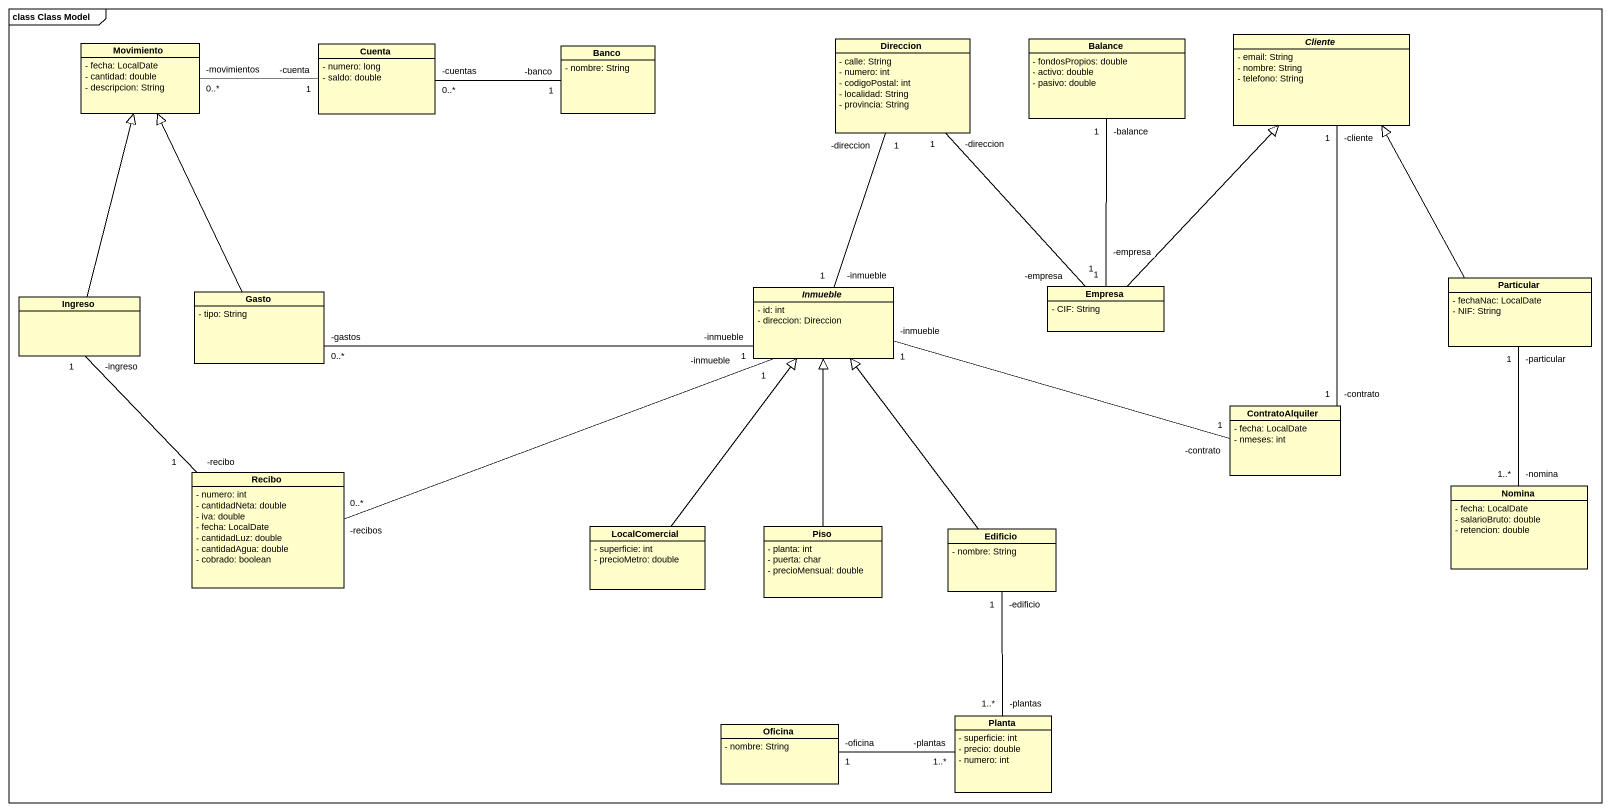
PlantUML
@startuml
mainframe class Class Model
hide circle
hide empty members
skinparam classAttributeIconSize 0
class Movimiento {
  - fecha: LocalDate
  - cantidad: double
  - descripcion: String
}
class Cuenta {
  - numero: long
  - saldo: double
}
class Banco {
  - nombre: String
}
class Direccion {
  - calle: String
  - numero: int
  - codigoPostal: int
  - localidad: String
  - provincia: String
}
class Balance {
  - fondosPropios: double
  - activo: double
  - pasivo: double
}
abstract class Cliente {
  - email: String
  - nombre: String
  - telefono: String
}
class Particular {
  - fechaNac: LocalDate
  - NIF: String
}
class Ingreso
class Gasto {
  - tipo: String
}
abstract class Inmueble {
  - id: int
  - direccion: Direccion
}
class Empresa {
  - CIF: String
}
class ContratoAlquiler {
  - fecha: LocalDate
  - nmeses: int
}
class Recibo {
  - numero: int
  - cantidadNeta: double
  - iva: double
  - fecha: LocalDate
  - cantidadLuz: double
  - cantidadAgua: double
  - cobrado: boolean
}
class Nomina {
  - fecha: LocalDate
  - salarioBruto: double
  - retencion: double
}
class LocalComercial {
  - superficie: int
  - precioMetro: double
}
class Piso {
  - planta: int
  - puerta: char
  - precioMensual: double
}
class Edificio {
  - nombre: String
}
class Oficina {
  - nombre: String
}
class Planta {
  - superficie: int
  - precio: double
  - numero: int
}
Movimiento "-movimientos\n0..*" -right- "-cuenta\n1" Cuenta
Cuenta "-cuentas\n0..*" -right- "-banco\n1" Banco
Particular -up-|> Cliente
Ingreso -up-|> Movimiento
Ingreso "-ingreso\n1" -- "-recibo\n1" Recibo
Gasto -up-|> Movimiento
Gasto "-gastos\n0..*" -right- "-inmueble\n1" Inmueble
Inmueble "-inmueble\n1" -up- "-direccion\n1" Direccion
Empresa "-empresa\n1" -up- "-direccion\n1" Direccion
Empresa "-empresa\n1" -up- "-balance\n1" Balance
Empresa -up-|> Cliente
ContratoAlquiler "-contrato\n1" -up- "-cliente\n1" Cliente
ContratoAlquiler "-contrato\n1" -left- "-inmueble\n1" Inmueble
Recibo "-recibos\n0..*" -right- "-inmueble\n1" Inmueble
Nomina "-nomina\n1..*" -up- "-particular\n1" Particular
LocalComercial -up-|> Inmueble
Piso -up-|> Inmueble
Edificio -up-|> Inmueble
Oficina "-oficina\n1" -right- "-plantas\n1..*" Planta
Planta "-plantas\n1..*" -up- "-edificio\n1" Edificio
@enduml
